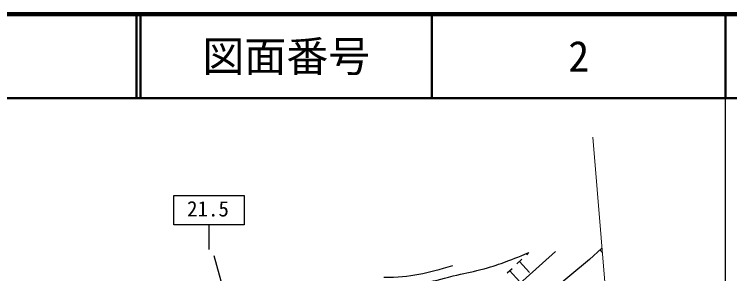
# Model space of a CAD drawing. Units: millimetres, scale not verified. Extents: x 40000 to 680000, y 20000 to 380000.
# Drawn here: x 494188 to 579500, y 349100 to 380000 of the extents above; entities that cross this region are included whole.
import ezdxf
from ezdxf.enums import TextEntityAlignment as Align

# ---------------------------------------------------------------- set-up
doc = ezdxf.new("R2010")
doc.units = ezdxf.units.MM
doc.header["$LTSCALE"] = 1000
for name, color, linetype, lineweight in [('M-BGD', 7, 'Continuous', 25), ('M-BGD-HTXT', 7, 'Continuous', 13), ('M-STR-STRC', 7, 'Continuous', 25), ('M-TTL', 2, 'Continuous', 140), ('M-TTL-BAND', 7, 'Continuous', 25), ('M-TTL-LINE', 7, 'Continuous', 50)]:
    doc.layers.add(name, color=color, linetype=linetype, lineweight=lineweight)
doc.layers.add('M-TTL-TXT', color=7, linetype='Continuous')
doc.styles.add('ＭＳ ゴシック', font='')
doc.styles.get('ＭＳ ゴシック').set_extended_font_data('MS Gothic')

msp = doc.modelspace()

# ---------------------------------------------------------------- linework, layer by layer
at = {"layer": 'M-BGD'}
for p, q in [((555301, 351365), (555562, 351606)), ((554127, 350278), (554714, 350822)), ((554421, 350550), (555643, 349229)), ((552953, 349191), (553540, 349735)), ((553246, 349463), (554469, 348142))]:
    msp.add_line(p, q, dxfattribs=at)
for points in [[(564266, 352156), (562763, 350801), (550813, 340845), (546035, 337184), (537173, 332633), (531724, 330311), (527761, 329151), (522764, 328569), (512385, 329695), (507781, 330871), (497809, 334254)], [(499100, 336781), (505814, 334372), (512073, 332234), (518976, 330907), (524932, 330667), (530744, 332412), (535985, 334261), (543264, 338447), (553274, 346840), (558726, 351732)]]:
    msp.add_lwpolyline(points, dxfattribs=at)
msp.add_open_spline([(533050, 347854), (535274, 347504), (536542, 347250), (538791, 347343), (540337, 347407), (541190, 347630), (542712, 347912), (544214, 348191), (545027, 348479), (546513, 348830), (547803, 349133), (548539, 349244), (549819, 349583), (552119, 350191), (552897, 350556), (555562, 351606)], degree=3, knots=[0, 0, 0, 0, 1, 1, 1, 2, 2, 2, 3, 3, 3, 4, 4, 4, 5, 5, 5, 5], dxfattribs=at)
for points in [[(564036, 351948), (564129, 351838), (564220, 351730), (564310, 351625)], [(538249, 348666), (541515, 348696), (543361, 349145), (546488, 350087)]]:
    msp.add_open_spline(points, degree=3, dxfattribs=at)
at = {"layer": 'M-BGD-HTXT'}
msp.add_line((576060, 207645), (563189, 365354), dxfattribs=at)
at = {"layer": 'M-STR-STRC'}
for p, q in [((513202, 358404), (521602, 358404)), ((513202, 354904), (513202, 358404)), ((521602, 358404), (521602, 354904)), ((521602, 354904), (513202, 354904)), ((517402, 354904), (517402, 351973)), ((532075, 300497), (518033, 351232))]:
    msp.add_line(p, q, dxfattribs=at)
at = {"layer": 'M-TTL'}
msp.add_line((680000, 380000), (40000, 380000), dxfattribs=at)
at = {"layer": 'M-TTL-BAND'}
msp.add_line((579000, 20000), (579000, 370000), dxfattribs=at)
at = {"layer": 'M-TTL-LINE'}
for p, q in [((508747, 380000), (508747, 370000)), ((509247, 380000), (509247, 370000)), ((543997, 380000), (543997, 370000)), ((579000, 380000), (579000, 370000)), ((40000, 370000), (680000, 370000))]:
    msp.add_line(p, q, dxfattribs=at)

# ---------------------------------------------------------------- texts
at = {"layer": 'M-STR-STRC', "style": 'ＭＳ ゴシック'}
msp.add_text('21.5', height=1833, dxfattribs=at).set_placement((514789, 355368), align=Align.BOTTOM_LEFT)
at = {"layer": 'M-TTL-TXT', "style": 'ＭＳ ゴシック'}
for s, p in [('図面番号', (526622, 375000)), ('2', (561497, 375000))]:
    msp.add_text(s, height=3666, dxfattribs=at).set_placement(p, align=Align.MIDDLE_CENTER)

doc.saveas('drawing.dxf')
